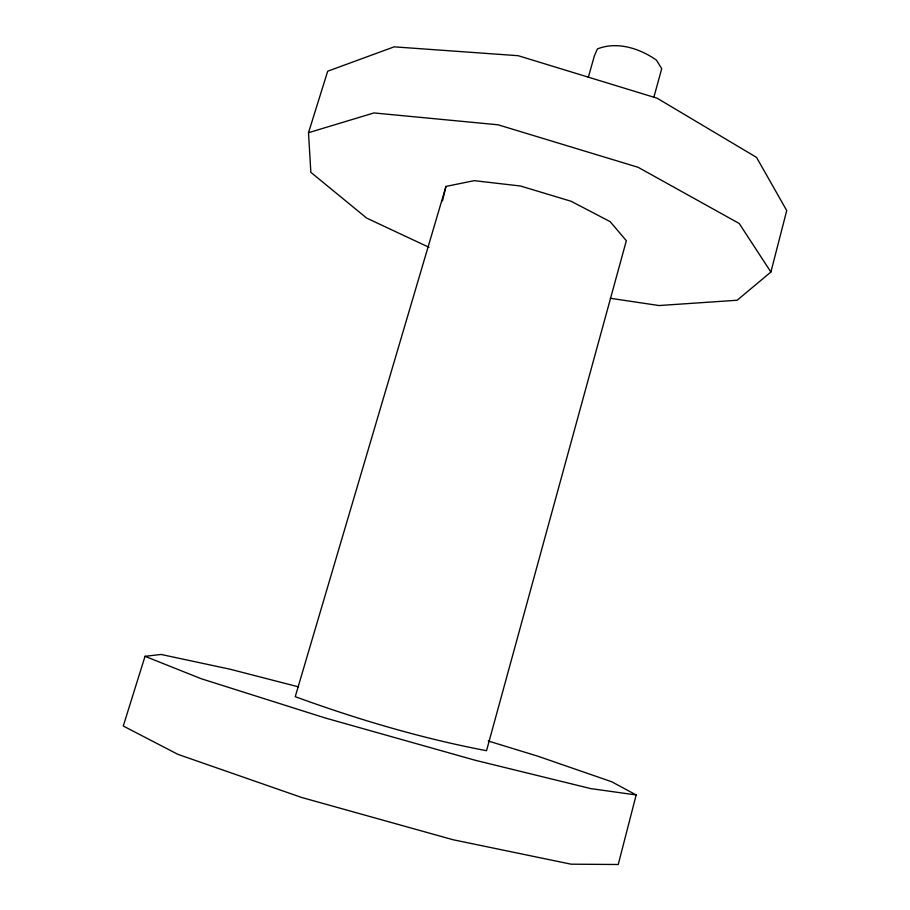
<?xml version="1.0" encoding="UTF-8"?>
<svg xmlns="http://www.w3.org/2000/svg" width="910" height="910" viewBox="0 0 910 910"><rect width="100%" height="100%" fill="white"/><g stroke="black" fill="none" stroke-linecap="round" stroke-linejoin="round"><path stroke-width="1.36" d="M442.487 200.871L445.968 186.425L474.19 180.658L520.531 186.015L571.139 201.281L610.11 221.619L626.342 240.706L486.52 750.705C421.432 738.328 357.459 719.378 295.238 696.685L445.968 186.425M488.238 740.99L537.924 756.233L611.725 781.758L636.17 794.953L618.243 864.5L571.059 864.182L453.191 839.771L301.836 797.535L177.871 754.344L123.271 726.021L145.031 656.315L161.104 654.461L230.048 669.214L298.56 686.879M610.36 298.287L659.045 305.544L737.157 300.243L770.895 272.022L786.729 210.551L756.54 157.396L657.157 98.223L518.222 55.703L394.155 46.842L327.702 71.207L308.501 132.701L310.845 172.343L366.719 218.127L428.997 247.304M653.835 97.325L661.729 68.648L656.406 60.105C639.776 48.423 617.151 41.086 597.449 48.913L594.401 55.794L588.292 77.395M308.501 132.701L373.942 112.942L498.077 124.795L638.16 167.315L739.204 223.473L770.895 272.022M636.17 794.953L590.886 788.629L475.065 760.225L325.063 717.933L201.008 678.655L145.031 656.315"/></g></svg>
